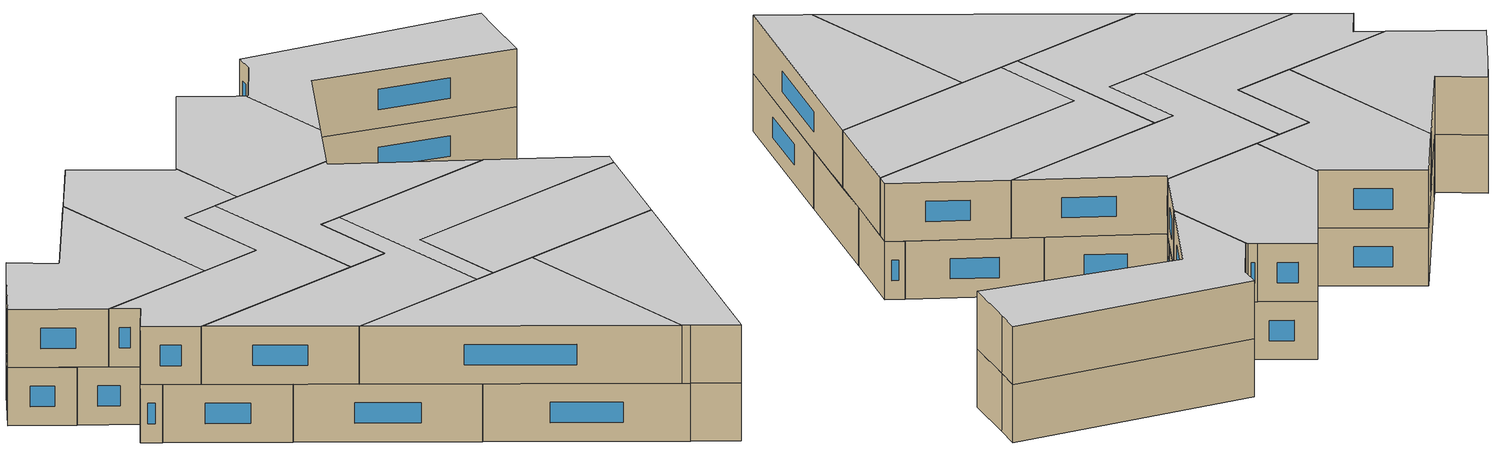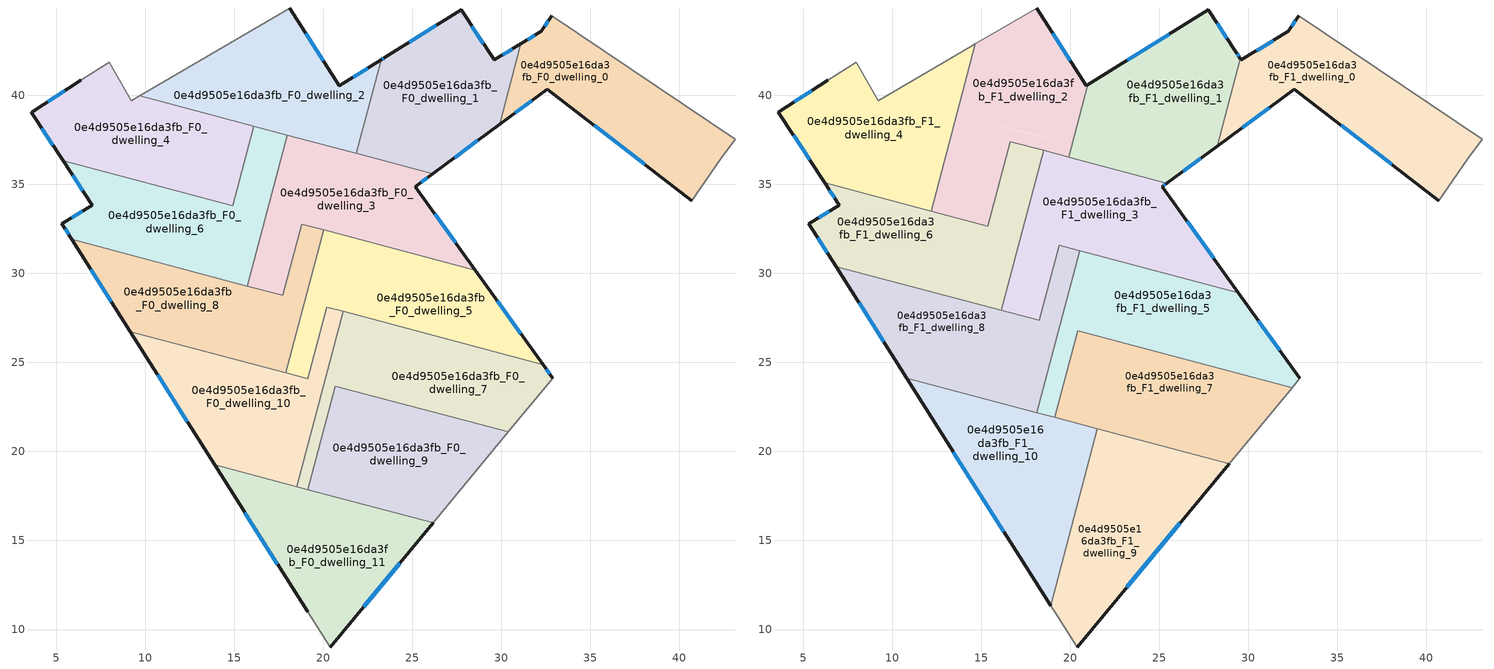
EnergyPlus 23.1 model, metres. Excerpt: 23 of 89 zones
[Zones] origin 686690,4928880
0e4d9505e16da3fb_F0_dwelling_0
 floor ground (EU_floor_Construction): 43.12,37.55 42.31,36.44 40.7,34.08 32.58,40.36 29.9,38.37 31.1,42.9 32.24,43.6 32.82,44.46 z0
 wall outside (EU_wall_Construction): 29.9,38.37 32.58,40.36 40.7,34.08 / 32.82,44.46 32.24,43.6 31.1,42.9 z0:3
 wall adiabatic (EU_wall_Construction): 40.7,34.08 42.31,36.44 43.12,37.55 32.82,44.46 z0:3
 wall to 0e4d9505e16da3fb_F0_dwelling_1 (EU_wall_Construction): 31.1,42.9 29.9,38.37 z0:3
 window (EU_Window_Construction): 35.22,38.31 38.06,36.12 / 30.77,39.02 31.71,39.71 / 31.87,43.37 31.47,43.13 / 32.63,44.18 32.43,43.88 z0.98:2.02
0e4d9505e16da3fb_F0_dwelling_1
 floor ground (EU_floor_Construction): 31.1,42.9 29.9,38.37 26.15,35.61 21.85,36.75 23.25,42 23.42,42.11 27.74,44.81 29.59,41.99 z0
 wall outside (EU_wall_Construction): 31.1,42.9 29.59,41.99 27.74,44.81 23.42,42.11 23.25,42 / 26.15,35.61 29.9,38.37 z0:3
 wall to 0e4d9505e16da3fb_F0_dwelling_2 (EU_wall_Construction): 23.25,42 21.85,36.75 z0:3
 wall to 0e4d9505e16da3fb_F0_dwelling_3 (EU_wall_Construction): 21.85,36.75 26.15,35.61 z0:3
 window (EU_Window_Construction): 23.37,42.08 23.31,42.04 / 26.34,43.93 24.83,42.99 / 28.99,42.9 28.34,43.89 / 30.61,42.6 30.08,42.28 / 27.37,36.51 28.68,37.47 z0.98:2.02
0e4d9505e16da3fb_F0_dwelling_10
 floor ground (EU_floor_Construction): 21.1,27.86 18.49,18.02 13.89,19.24 9.15,26.73 19.12,24.09 20.18,28.11 z0
 wall outside (EU_wall_Construction): 9.15,26.73 13.89,19.24 z0:3
 wall to 0e4d9505e16da3fb_F0_dwelling_7 (EU_wall_Construction): 18.49,18.02 21.1,27.86 z0:3
 wall to 0e4d9505e16da3fb_F0_dwelling_5 (EU_wall_Construction): 21.1,27.86 20.18,28.11 19.12,24.09 17.89,24.41 z0:3
 wall to 0e4d9505e16da3fb_F0_dwelling_11 (EU_wall_Construction): 13.89,19.24 18.49,18.02 z0:3
 wall to 0e4d9505e16da3fb_F0_dwelling_8 (EU_wall_Construction): 17.89,24.41 9.15,26.73 z0:3
 window (EU_Window_Construction): 10.69,24.3 12.35,21.68 z0.98:2.02
0e4d9505e16da3fb_F0_dwelling_11
 floor ground (EU_floor_Construction): 26.16,15.99 20.38,9.02 19.11,10.99 13.89,19.24 z0
 wall outside (EU_wall_Construction): 20.38,9.02 26.16,15.99 / 13.89,19.24 19.11,10.99 z0:3
 wall adiabatic (EU_wall_Construction): 19.11,10.99 20.38,9.02 z0:3
 wall to 0e4d9505e16da3fb_F0_dwelling_7 (EU_wall_Construction): 19.13,17.85 18.49,18.02 z0:3
 wall to 0e4d9505e16da3fb_F0_dwelling_9 (EU_wall_Construction): 26.16,15.99 19.13,17.85 z0:3
 window (EU_Window_Construction): 22.26,11.28 24.28,13.72 / 15.59,16.56 17.41,13.67 z0.98:2.02
0e4d9505e16da3fb_F0_dwelling_2
 floor ground (EU_floor_Construction): 23.25,42 21.85,36.75 21.52,36.83 9.68,39.98 18.1,44.91 20.9,40.54 z0
 wall outside (EU_wall_Construction): 23.25,42 20.9,40.54 18.1,44.91 z0:3
 wall adiabatic (EU_wall_Construction): 18.1,44.91 9.68,39.98 z0:3
 wall to 0e4d9505e16da3fb_F0_dwelling_4 (EU_wall_Construction): 9.68,39.98 16.09,38.27 z0:3
 wall to 0e4d9505e16da3fb_F0_dwelling_3 (EU_wall_Construction): 17.98,37.77 21.52,36.83 21.85,36.75 z0:3
 wall to 0e4d9505e16da3fb_F0_dwelling_6 (EU_wall_Construction): 16.09,38.27 17.98,37.77 z0:3
 window (EU_Window_Construction): 19.99,41.96 19.01,43.49 / 22.49,41.53 21.66,41.01 z0.98:2.02
0e4d9505e16da3fb_F0_dwelling_3
 floor ground (EU_floor_Construction): 26.15,35.61 25.16,34.88 28.53,30.18 18.79,32.77 17.73,28.76 15.73,29.29 17.98,37.77 z0
 wall outside (EU_wall_Construction): 28.53,30.18 25.16,34.88 26.15,35.61 z0:3
 wall to 0e4d9505e16da3fb_F0_dwelling_8 (EU_wall_Construction): 15.73,29.29 17.73,28.76 18.79,32.77 20.02,32.44 z0:3
 wall to 0e4d9505e16da3fb_F0_dwelling_6 (EU_wall_Construction): 17.98,37.77 15.73,29.29 z0:3
 wall to 0e4d9505e16da3fb_F0_dwelling_5 (EU_wall_Construction): 20.02,32.44 28.53,30.18 z0:3
 window (EU_Window_Construction): 27.43,31.71 26.26,33.35 / 25.48,35.11 25.83,35.37 z0.98:2.02
 ceiling adiabatic (EU_roof_Construction): 26.15,35.61 17.98,37.77 17.8,37.09 25.42,35.07 25.16,34.88 z3
0e4d9505e16da3fb_F0_dwelling_4
 floor ground (EU_floor_Construction): 16.09,38.27 14.91,33.8 5.39,36.33 3.6,39.05 3.62,39.06 6.36,40.86 7.96,41.86 9.2,39.7 9.68,39.98 z0
 wall outside (EU_wall_Construction): 6.36,40.86 3.62,39.06 3.6,39.05 5.39,36.33 z0:3
 wall to 0e4d9505e16da3fb_F0_dwelling_6 (EU_wall_Construction): 5.39,36.33 14.91,33.8 16.09,38.27 z0:3
 wall adiabatic (EU_wall_Construction): 9.68,39.98 9.2,39.7 7.96,41.86 6.36,40.86 z0:3
 window (EU_Window_Construction): 4.18,38.16 4.81,37.21 / 5.47,40.27 4.51,39.65 z0.98:2.02
0e4d9505e16da3fb_F0_dwelling_5
 floor ground (EU_floor_Construction): 28.53,30.18 32.33,24.88 20.18,28.11 19.12,24.09 17.89,24.41 20.02,32.44 z0
 wall outside (EU_wall_Construction): 32.33,24.88 28.53,30.18 z0:3
 wall to 0e4d9505e16da3fb_F0_dwelling_8 (EU_wall_Construction): 20.02,32.44 17.89,24.41 z0:3
 wall to 0e4d9505e16da3fb_F0_dwelling_7 (EU_wall_Construction): 21.1,27.86 32.33,24.88 z0:3
 window (EU_Window_Construction): 31.1,26.61 29.77,28.46 z0.98:2.02
 ceiling adiabatic (EU_roof_Construction): 29.44,28.92 28.53,30.18 20.02,32.44 17.89,24.41 18.64,24.21 20.52,31.29 z3
0e4d9505e16da3fb_F0_dwelling_6
 floor ground (EU_floor_Construction): 17.98,37.77 15.73,29.29 5.88,31.91 5.31,32.8 7.02,33.84 5.39,36.33 14.91,33.8 16.09,38.27 z0
 wall outside (EU_wall_Construction): 5.39,36.33 7.02,33.84 5.31,32.8 5.88,31.91 z0:3
 wall to 0e4d9505e16da3fb_F0_dwelling_8 (EU_wall_Construction): 5.88,31.91 15.73,29.29 z0:3
 window (EU_Window_Construction): 5.5,32.51 5.69,32.2 / 6.47,33.5 5.87,33.14 / 5.92,35.52 6.49,34.65 z0.98:2.02
0e4d9505e16da3fb_F0_dwelling_7
 floor ground (EU_floor_Construction): 32.33,24.88 32.89,24.11 30.4,21.09 20.67,23.67 19.13,17.85 18.49,18.02 21.1,27.86 z0
 wall outside (EU_wall_Construction): 32.89,24.11 32.33,24.88 z0:3
 wall adiabatic (EU_wall_Construction): 30.4,21.09 32.89,24.11 z0:3
 wall to 0e4d9505e16da3fb_F0_dwelling_9 (EU_wall_Construction): 19.13,17.85 20.67,23.67 30.4,21.09 z0:3
 window (EU_Window_Construction): 32.71,24.36 32.52,24.63 z0.98:2.02
0e4d9505e16da3fb_F0_dwelling_8
 floor ground (EU_floor_Construction): 20.02,32.44 17.89,24.41 9.15,26.73 5.88,31.91 17.73,28.76 18.79,32.77 z0
 wall outside (EU_wall_Construction): 5.88,31.91 9.15,26.73 z0:3
 window (EU_Window_Construction): 6.94,30.22 8.09,28.41 z0.98:2.02
0e4d9505e16da3fb_F0_dwelling_9
 floor ground (EU_floor_Construction): 30.4,21.09 26.16,15.99 19.13,17.85 20.67,23.67 z0
 wall adiabatic (EU_wall_Construction): 26.16,15.99 30.4,21.09 z0:3
0e4d9505e16da3fb_F1_dwelling_0
 floor to 0e4d9505e16da3fb_F0_dwelling_0 (EU_floor_Construction): 43.12,37.55 42.31,36.44 40.7,34.08 32.58,40.36 29.9,38.37 31.1,42.9 32.24,43.6 32.82,44.46 z3
 floor to 0e4d9505e16da3fb_F0_dwelling_1 (EU_floor_Construction): 31.1,42.9 29.9,38.37 28.24,37.15 29.54,42.06 29.59,41.99 z3
 wall outside (EU_wall_Construction): 28.24,37.15 32.58,40.36 40.7,34.08 / 32.82,44.46 32.24,43.6 29.59,41.99 29.54,42.06 z3:6
 wall adiabatic (EU_wall_Construction): 40.7,34.08 42.31,36.44 43.12,37.55 32.82,44.46 z3:6
 wall to 0e4d9505e16da3fb_F1_dwelling_1 (EU_wall_Construction): 29.54,42.06 28.24,37.15 z3:6
 window (EU_Window_Construction): 35.22,38.31 38.06,36.12 / 29.65,38.19 31.17,39.31 / 31.38,43.07 30.45,42.51 / 32.63,44.18 32.43,43.88 z3.98:5.02
 ceiling to 0e4d9505e16da3fb_F2_dwelling_0 (EU_floor_Construction): 40.7,34.08 42.31,36.44 43.12,37.55 32.82,44.46 32.24,43.6 29.59,41.99 29.54,42.06 28.24,37.15 32.58,40.36 z6
0e4d9505e16da3fb_F1_dwelling_1
 floor to 0e4d9505e16da3fb_F0_dwelling_1 (EU_floor_Construction): 27.74,44.81 29.41,42.26 29.54,42.06 28.24,37.15 26.15,35.61 21.85,36.75 23.25,42 23.37,42.08 23.42,42.11 z3
 floor to 0e4d9505e16da3fb_F0_dwelling_2 (EU_floor_Construction): 23.25,42 21.85,36.75 21.52,36.83 20.09,37.21 20.98,40.59 z3
 floor adiabatic (EU_floor_Construction): 26.15,35.61 25.42,35.07 19.91,36.53 20.09,37.21 21.52,36.83 21.53,36.83 z3
 wall outside (EU_wall_Construction): 29.54,42.06 29.29,42.45 27.74,44.81 20.98,40.59 / 25.42,35.07 28.24,37.15 z3:6
 wall to 0e4d9505e16da3fb_F1_dwelling_2 (EU_wall_Construction): 20.98,40.59 19.91,36.53 z3:6
 wall to 0e4d9505e16da3fb_F1_dwelling_3 (EU_wall_Construction): 19.91,36.53 25.42,35.07 z3:6
 window (EU_Window_Construction): 28.78,43.22 28.24,44.04 / 29.46,42.19 29.37,42.32 / 26.34,35.75 27.33,36.48 / 25.54,43.43 23.18,41.96 z3.98:5.02
 ceiling to 0e4d9505e16da3fb_F2_dwelling_1 (EU_floor_Construction): 28.24,37.15 29.54,42.06 29.29,42.45 27.74,44.81 20.98,40.59 19.91,36.53 25.42,35.07 z6
0e4d9505e16da3fb_F1_dwelling_10
 floor to 0e4d9505e16da3fb_F0_dwelling_10 (EU_floor_Construction): 19.5,21.81 18.49,18.02 13.89,19.24 10.8,24.12 z3
 floor to 0e4d9505e16da3fb_F0_dwelling_11 (EU_floor_Construction): 20.51,17.48 18.89,11.35 13.89,19.24 z3
 floor to 0e4d9505e16da3fb_F0_dwelling_7 (EU_floor_Construction): 20.13,21.65 19.13,17.85 18.49,18.02 19.5,21.81 z3
 floor to 0e4d9505e16da3fb_F0_dwelling_9 (EU_floor_Construction): 21.52,21.28 20.51,17.48 19.13,17.85 20.13,21.65 z3
 wall outside (EU_wall_Construction): 10.8,24.12 18.89,11.35 z3:6
 wall to 0e4d9505e16da3fb_F1_dwelling_9 (EU_wall_Construction): 18.89,11.35 21.52,21.28 z3:6
 wall to 0e4d9505e16da3fb_F1_dwelling_8 (EU_wall_Construction): 18.1,22.18 10.8,24.12 z3:6
 wall to 0e4d9505e16da3fb_F1_dwelling_5 (EU_wall_Construction): 19.11,21.92 18.1,22.18 z3:6
 wall to 0e4d9505e16da3fb_F1_dwelling_7 (EU_wall_Construction): 21.52,21.28 19.11,21.92 z3:6
 window (EU_Window_Construction): 13.43,19.97 16.26,15.5 z3.98:5.02
 ceiling to 0e4d9505e16da3fb_F2_dwelling_10 (EU_floor_Construction): 18.89,11.35 21.52,21.28 10.8,24.12 z6
0e4d9505e16da3fb_F1_dwelling_2
 floor to 0e4d9505e16da3fb_F0_dwelling_2 (EU_floor_Construction): 18.1,44.91 20.9,40.54 20.98,40.59 20.09,37.21 13.61,38.93 14.66,42.89 z3
 floor to 0e4d9505e16da3fb_F0_dwelling_4 (EU_floor_Construction): 16.09,38.27 14.91,33.8 12.42,34.46 13.61,38.93 z3
 floor to 0e4d9505e16da3fb_F0_dwelling_6 (EU_floor_Construction): 17.98,37.77 17.8,37.09 16.62,37.41 15.36,32.65 12.17,33.5 12.42,34.46 14.91,33.8 16.09,38.27 z3
 floor adiabatic (EU_floor_Construction): 20.09,37.21 19.91,36.53 19.81,36.56 16.62,37.41 17.8,37.09 17.98,37.77 z3
 wall outside (EU_wall_Construction): 20.98,40.59 20.9,40.54 18.1,44.91 z3:6
 wall to 0e4d9505e16da3fb_F1_dwelling_6 (EU_wall_Construction): 12.17,33.5 15.36,32.65 16.62,37.41 18.51,36.91 z3:6
 wall to 0e4d9505e16da3fb_F1_dwelling_4 (EU_wall_Construction): 14.66,42.89 12.17,33.5 z3:6
 wall adiabatic (EU_wall_Construction): 18.1,44.91 14.66,42.89 z3:6
 wall to 0e4d9505e16da3fb_F1_dwelling_3 (EU_wall_Construction): 18.51,36.91 19.81,36.56 19.91,36.53 z3:6
 window (EU_Window_Construction): 19.99,41.96 19.01,43.49 z3.98:5.02
 ceiling to 0e4d9505e16da3fb_F2_dwelling_2 (EU_floor_Construction): 19.91,36.53 20.98,40.59 20.9,40.54 18.1,44.91 14.66,42.89 12.17,33.5 15.36,32.65 16.62,37.41 19.81,36.56 z6
0e4d9505e16da3fb_F1_dwelling_3
 floor to 0e4d9505e16da3fb_F0_dwelling_3 (EU_floor_Construction): 25.42,35.07 25.16,34.88 28.53,30.18 18.79,32.77 17.73,28.76 16.44,29.1 18.51,36.91 z3
 floor adiabatic (EU_floor_Construction): 28.53,30.18 29.44,28.92 19.77,31.49 20.02,32.44 z3
 floor to 0e4d9505e16da3fb_F0_dwelling_8 (EU_floor_Construction): 20.02,32.44 19.77,31.49 19.36,31.59 18.24,27.36 16.13,27.92 16.44,29.1 17.73,28.76 18.79,32.77 z3
 wall outside (EU_wall_Construction): 29.44,28.92 25.16,34.88 25.42,35.07 z3:6
 wall to 0e4d9505e16da3fb_F1_dwelling_8 (EU_wall_Construction): 16.12,27.92 18.24,27.36 19.36,31.59 20.52,31.29 z3:6
 wall to 0e4d9505e16da3fb_F1_dwelling_6 (EU_wall_Construction): 18.51,36.91 16.12,27.92 z3:6
 wall to 0e4d9505e16da3fb_F1_dwelling_5 (EU_wall_Construction): 20.52,31.29 29.44,28.92 z3:6
 window (EU_Window_Construction): 28.05,30.86 26.55,32.94 / 25.25,34.94 25.34,35.01 z3.98:5.02
 ceiling to 0e4d9505e16da3fb_F2_dwelling_3 (EU_floor_Construction): 29.44,28.92 25.16,34.88 25.42,35.07 18.51,36.91 16.12,27.92 18.24,27.36 19.36,31.59 z6
0e4d9505e16da3fb_F1_dwelling_4
 floor to 0e4d9505e16da3fb_F0_dwelling_4 (EU_floor_Construction): 13.61,38.93 12.42,34.46 5.39,36.32 3.6,39.05 6.36,40.86 7.96,41.86 9.2,39.7 9.68,39.98 z3
 floor to 0e4d9505e16da3fb_F0_dwelling_2 (EU_floor_Construction): 14.66,42.89 13.61,38.93 9.68,39.98 14.42,42.75 14.45,42.77 z3
 floor to 0e4d9505e16da3fb_F0_dwelling_6 (EU_floor_Construction): 12.42,34.46 12.17,33.5 6.2,35.08 5.39,36.32 z3
 wall outside (EU_wall_Construction): 6.36,40.86 3.6,39.05 6.2,35.08 z3:6
 wall adiabatic (EU_wall_Construction): 14.66,42.89 14.42,42.75 9.2,39.7 7.96,41.86 6.36,40.86 z3:6
 wall to 0e4d9505e16da3fb_F1_dwelling_6 (EU_wall_Construction): 6.2,35.08 12.17,33.5 z3:6
 window (EU_Window_Construction): 4.45,37.76 5.36,36.37 / 5.47,40.27 4.5,39.64 z3.98:5.02
 ceiling to 0e4d9505e16da3fb_F2_dwelling_4 (EU_floor_Construction): 12.17,33.5 14.66,42.89 14.42,42.75 9.2,39.7 7.96,41.86 6.36,40.86 3.6,39.05 6.2,35.08 z6
0e4d9505e16da3fb_F1_dwelling_5
 floor to 0e4d9505e16da3fb_F0_dwelling_5 (EU_floor_Construction): 29.44,28.92 32.33,24.88 20.18,28.11 19.12,24.09 18.64,24.21 20.52,31.29 z3
 floor to 0e4d9505e16da3fb_F0_dwelling_7 (EU_floor_Construction): 32.33,24.88 32.89,24.11 32.46,23.59 20.79,26.68 21.1,27.86 z3
 floor to 0e4d9505e16da3fb_F0_dwelling_10 (EU_floor_Construction): 21.1,27.86 20.79,26.68 20.4,26.79 19.11,21.92 18.1,22.18 18.64,24.21 19.12,24.09 20.18,28.11 z3
 wall outside (EU_wall_Construction): 32.89,24.11 29.44,28.92 z3:6
 wall adiabatic (EU_wall_Construction): 32.46,23.59 32.89,24.11 z3:6
 wall to 0e4d9505e16da3fb_F1_dwelling_7 (EU_wall_Construction): 19.11,21.92 20.4,26.79 32.46,23.59 z3:6
 wall to 0e4d9505e16da3fb_F1_dwelling_8 (EU_wall_Construction): 20.52,31.29 18.1,22.18 z3:6
 window (EU_Window_Construction): 31.77,25.67 30.56,27.35 z3.98:5.02
 ceiling to 0e4d9505e16da3fb_F2_dwelling_5 (EU_floor_Construction): 32.46,23.59 32.89,24.11 29.44,28.92 20.52,31.29 18.1,22.18 19.11,21.92 20.4,26.79 z6
0e4d9505e16da3fb_F1_dwelling_6
 floor to 0e4d9505e16da3fb_F0_dwelling_6 (EU_floor_Construction): 17.8,37.09 15.73,29.29 5.88,31.91 5.31,32.8 7.02,33.84 6.2,35.08 15.36,32.65 16.62,37.41 z3
 floor to 0e4d9505e16da3fb_F0_dwelling_3 (EU_floor_Construction): 18.51,36.91 16.44,29.1 15.73,29.29 17.8,37.09 z3
 floor to 0e4d9505e16da3fb_F0_dwelling_8 (EU_floor_Construction): 16.44,29.1 16.13,27.92 6.84,30.38 5.88,31.91 z3
 wall outside (EU_wall_Construction): 6.2,35.08 7.02,33.84 5.31,32.8 6.84,30.38 z3:6
 wall to 0e4d9505e16da3fb_F1_dwelling_8 (EU_wall_Construction): 6.84,30.38 16.12,27.92 z3:6
 window (EU_Window_Construction): 5.81,32.01 6.34,31.17 / 6.47,33.5 5.87,33.14 / 6.47,34.68 6.76,34.24 z3.98:5.02
 ceiling to 0e4d9505e16da3fb_F2_dwelling_6 (EU_floor_Construction): 16.12,27.92 18.51,36.91 16.62,37.41 15.36,32.65 6.2,35.08 7.02,33.84 5.31,32.8 6.84,30.38 z6
0e4d9505e16da3fb_F1_dwelling_7
 floor to 0e4d9505e16da3fb_F0_dwelling_7 (EU_floor_Construction): 32.46,23.59 30.39,21.1 20.67,23.67 20.13,21.65 19.5,21.81 20.79,26.68 z3
 floor to 0e4d9505e16da3fb_F0_dwelling_9 (EU_floor_Construction): 30.39,21.1 28.92,19.32 20.13,21.65 20.67,23.67 z3
 floor to 0e4d9505e16da3fb_F0_dwelling_10 (EU_floor_Construction): 20.79,26.68 19.5,21.81 19.11,21.92 20.4,26.79 z3
 wall adiabatic (EU_wall_Construction): 28.92,19.32 32.46,23.59 z3:6
 wall to 0e4d9505e16da3fb_F1_dwelling_9 (EU_wall_Construction): 21.52,21.28 28.92,19.32 z3:6
 ceiling to 0e4d9505e16da3fb_F2_dwelling_7 (EU_floor_Construction): 28.92,19.32 32.46,23.59 20.4,26.79 19.11,21.92 z6
0e4d9505e16da3fb_F1_dwelling_8
 floor to 0e4d9505e16da3fb_F0_dwelling_8 (EU_floor_Construction): 19.77,31.49 17.89,24.41 9.15,26.73 6.84,30.38 18.24,27.36 19.36,31.59 z3
 floor to 0e4d9505e16da3fb_F0_dwelling_10 (EU_floor_Construction): 18.64,24.21 18.1,22.18 10.8,24.12 9.15,26.73 z3
 floor adiabatic (EU_floor_Construction): 20.52,31.29 18.64,24.21 17.89,24.41 19.77,31.49 z3
 wall outside (EU_wall_Construction): 6.84,30.38 10.8,24.12 z3:6
 window (EU_Window_Construction): 8.13,28.35 9.51,26.16 z3.98:5.02
 ceiling to 0e4d9505e16da3fb_F2_dwelling_8 (EU_floor_Construction): 18.1,22.18 20.52,31.29 19.36,31.59 18.24,27.36 6.84,30.38 10.8,24.12 z6
0e4d9505e16da3fb_F1_dwelling_9
 floor to 0e4d9505e16da3fb_F0_dwelling_11 (EU_floor_Construction): 26.16,15.99 20.38,9.02 19.11,10.99 18.89,11.35 20.51,17.48 z3
 floor to 0e4d9505e16da3fb_F0_dwelling_9 (EU_floor_Construction): 28.92,19.32 26.16,15.99 20.51,17.48 21.52,21.28 z3
 wall outside (EU_wall_Construction): 20.38,9.02 28.92,19.32 z3:6
 wall adiabatic (EU_wall_Construction): 18.89,11.35 19.11,10.99 20.38,9.02 z3:6
 window (EU_Window_Construction): 23.16,12.37 26.14,15.97 z3.98:5.02
 ceiling to 0e4d9505e16da3fb_F2_dwelling_9 (EU_floor_Construction): 20.38,9.02 28.92,19.32 21.52,21.28 18.89,11.35 19.11,10.99 z6
[Building]
EU S2 Campaign: North Axis=0; Terrain=City; Solar Distribution=FullExterior
[Site:Location]
Bologna: Latitude=44.5; Longitude=11.25; Time Zone=1; Elevation=37
[SizingPeriod:WeatherFileDays]
AnnualSizingPeriod: Begin Month=1; Begin Day of Month=1; End Month=12; End Day of Month=31; Day of Week for Start Day=Monday; Use Weather File Daylight Saving Period=No; Use Weather File Rain and Snow Indicators=No
[MATERIAL]
EU_InternalMass_Material: Roughness=MediumRough; Thickness=0.1; Conductivity=1; Density=1800; Specific Heat=900; Thermal Absorptance=0.9; Solar Absorptance=0.7; Visible Absorptance=0.7
[MATERIAL:NOMASS] Roughness=MediumRough; Thermal Absorptance=0.9; Solar Absorptance=0.7; Visible Absorptance=0.7
Name | Thermal Resistance
EU_wall_NoMass | 0.905828
EU_roof_NoMass | 0.37593
EU_floor_NoMass | 0.67114
[WINDOWMATERIAL:SIMPLEGLAZINGSYSTEM]
EU_Window_SimpleGlazing: UFactor=4.52486; Solar Heat Gain Coefficient=0.85; Visible Transmittance=0.85
[CONSTRUCTION]
EU_wall_Construction: EU_wall_NoMass
EU_roof_Construction: EU_roof_NoMass
EU_floor_Construction: EU_floor_NoMass
EU_Window_Construction: EU_Window_SimpleGlazing
EU_InternalMass_Construction: EU_InternalMass_Material
[ZONE] Type=1; Multiplier=1; Ceiling Height=autocalculate; Floor Area=autocalculate; Part of Total Floor Area=Yes
Name | Volume
0e4d9505e16da3fb_F0_dwelling_0 | 154.554
0e4d9505e16da3fb_F1_dwelling_0 | 173.142
0e4d9505e16da3fb_F0_dwelling_1 | 153.985
0e4d9505e16da3fb_F1_dwelling_1 | 172.483
0e4d9505e16da3fb_F0_dwelling_10 | 156.705
0e4d9505e16da3fb_F1_dwelling_10 | 170.919
0e4d9505e16da3fb_F0_dwelling_11 | 156.689
0e4d9505e16da3fb_F0_dwelling_2 | 156.021
0e4d9505e16da3fb_F1_dwelling_2 | 169.362
0e4d9505e16da3fb_F0_dwelling_3 | 158.068
0e4d9505e16da3fb_F1_dwelling_3; 0e4d9505e16da3fb_F1_dwelling_8 | 170.936
0e4d9505e16da3fb_F0_dwelling_4 | 159.45
0e4d9505e16da3fb_F1_dwelling_4 | 168.766
0e4d9505e16da3fb_F0_dwelling_5 | 156.679
0e4d9505e16da3fb_F1_dwelling_5 | 170.947
0e4d9505e16da3fb_F0_dwelling_6 | 158.075
0e4d9505e16da3fb_F1_dwelling_6 | 170.926
0e4d9505e16da3fb_F0_dwelling_7 | 156.672
0e4d9505e16da3fb_F1_dwelling_7 | 170.93
0e4d9505e16da3fb_F0_dwelling_8; 0e4d9505e16da3fb_F0_dwelling_9 | 156.688
0e4d9505e16da3fb_F1_dwelling_9 | 170.937
[INTERNALMASS] Construction=EU_InternalMass_Construction
Name | Zone or ZoneList | Surface Area
0e4d9505e16da3fb_F0_dwelling_0_EU_InternalMass | 0e4d9505e16da3fb_F0_dwelling_0 | 51.5164
0e4d9505e16da3fb_F0_dwelling_1_EU_InternalMass | 0e4d9505e16da3fb_F0_dwelling_1 | 51.3272
0e4d9505e16da3fb_F0_dwelling_2_EU_InternalMass | 0e4d9505e16da3fb_F0_dwelling_2 | 52.0033
0e4d9505e16da3fb_F0_dwelling_3_EU_InternalMass | 0e4d9505e16da3fb_F0_dwelling_3 | 52.6899
0e4d9505e16da3fb_F0_dwelling_4_EU_InternalMass | 0e4d9505e16da3fb_F0_dwelling_4 | 53.1507
0e4d9505e16da3fb_F0_dwelling_5_EU_InternalMass | 0e4d9505e16da3fb_F0_dwelling_5 | 52.2333
0e4d9505e16da3fb_F0_dwelling_6_EU_InternalMass | 0e4d9505e16da3fb_F0_dwelling_6 | 52.6913
0e4d9505e16da3fb_F0_dwelling_7_EU_InternalMass | 0e4d9505e16da3fb_F0_dwelling_7 | 52.2237
0e4d9505e16da3fb_F0_dwelling_8_EU_InternalMass | 0e4d9505e16da3fb_F0_dwelling_8 | 52.2311
0e4d9505e16da3fb_F0_dwelling_9_EU_InternalMass | 0e4d9505e16da3fb_F0_dwelling_9 | 52.229
0e4d9505e16da3fb_F0_dwelling_10_EU_InternalMass | 0e4d9505e16da3fb_F0_dwelling_10 | 52.2334
0e4d9505e16da3fb_F0_dwelling_11_EU_InternalMass | 0e4d9505e16da3fb_F0_dwelling_11 | 52.2299
0e4d9505e16da3fb_F1_dwelling_0_EU_InternalMass | 0e4d9505e16da3fb_F1_dwelling_0 | 57.711
0e4d9505e16da3fb_F1_dwelling_1_EU_InternalMass | 0e4d9505e16da3fb_F1_dwelling_1 | 57.4972
0e4d9505e16da3fb_F1_dwelling_2_EU_InternalMass | 0e4d9505e16da3fb_F1_dwelling_2 | 56.4489
0e4d9505e16da3fb_F1_dwelling_3_EU_InternalMass | 0e4d9505e16da3fb_F1_dwelling_3 | 56.9797
0e4d9505e16da3fb_F1_dwelling_4_EU_InternalMass | 0e4d9505e16da3fb_F1_dwelling_4 | 56.2634
0e4d9505e16da3fb_F1_dwelling_5_EU_InternalMass | 0e4d9505e16da3fb_F1_dwelling_5 | 56.9819
0e4d9505e16da3fb_F1_dwelling_6_EU_InternalMass | 0e4d9505e16da3fb_F1_dwelling_6 | 56.9781
0e4d9505e16da3fb_F1_dwelling_7_EU_InternalMass | 0e4d9505e16da3fb_F1_dwelling_7 | 56.9771
0e4d9505e16da3fb_F1_dwelling_8_EU_InternalMass | 0e4d9505e16da3fb_F1_dwelling_8 | 56.9789
0e4d9505e16da3fb_F1_dwelling_9_EU_InternalMass | 0e4d9505e16da3fb_F1_dwelling_9 | 56.978
0e4d9505e16da3fb_F1_dwelling_10_EU_InternalMass | 0e4d9505e16da3fb_F1_dwelling_10 | 56.9723
[OTHEREQUIPMENT] Fuel Type=Electricity; Design Level Calculation Method=Watts/Area; Power per Zone Floor Area=1; Fraction Latent=0; Fraction Radiant=0; Fraction Lost=0; Carbon Dioxide Generation Rate=0; EndUse Subcategory=EU_Step8_InternalGains
Name | Zone or ZoneList or Space or SpaceList | Schedule
EU_Step8_InternalGain_0e4d9505e16da3fb_F0_dwelling_0_f000 | 0e4d9505e16da3fb_F0_dwelling_0 | EU_Step8_GainSchedule_0e4d9505e16da3fb_F0_dwelling_0_f000
EU_Step8_InternalGain_0e4d9505e16da3fb_F0_dwelling_1_f000 | 0e4d9505e16da3fb_F0_dwelling_1 | EU_Step8_GainSchedule_0e4d9505e16da3fb_F0_dwelling_1_f000
EU_Step8_InternalGain_0e4d9505e16da3fb_F0_dwelling_2_f000 | 0e4d9505e16da3fb_F0_dwelling_2 | EU_Step8_GainSchedule_0e4d9505e16da3fb_F0_dwelling_2_f000
EU_Step8_InternalGain_0e4d9505e16da3fb_F0_dwelling_3_f000 | 0e4d9505e16da3fb_F0_dwelling_3 | EU_Step8_GainSchedule_0e4d9505e16da3fb_F0_dwelling_3_f000
EU_Step8_InternalGain_0e4d9505e16da3fb_F0_dwelling_4_f000 | 0e4d9505e16da3fb_F0_dwelling_4 | EU_Step8_GainSchedule_0e4d9505e16da3fb_F0_dwelling_4_f000
EU_Step8_InternalGain_0e4d9505e16da3fb_F0_dwelling_5_f000 | 0e4d9505e16da3fb_F0_dwelling_5 | EU_Step8_GainSchedule_0e4d9505e16da3fb_F0_dwelling_5_f000
EU_Step8_InternalGain_0e4d9505e16da3fb_F0_dwelling_6_f000 | 0e4d9505e16da3fb_F0_dwelling_6 | EU_Step8_GainSchedule_0e4d9505e16da3fb_F0_dwelling_6_f000
EU_Step8_InternalGain_0e4d9505e16da3fb_F0_dwelling_7_f000 | 0e4d9505e16da3fb_F0_dwelling_7 | EU_Step8_GainSchedule_0e4d9505e16da3fb_F0_dwelling_7_f000
EU_Step8_InternalGain_0e4d9505e16da3fb_F0_dwelling_8_f000 | 0e4d9505e16da3fb_F0_dwelling_8 | EU_Step8_GainSchedule_0e4d9505e16da3fb_F0_dwelling_8_f000
EU_Step8_InternalGain_0e4d9505e16da3fb_F0_dwelling_9_f000 | 0e4d9505e16da3fb_F0_dwelling_9 | EU_Step8_GainSchedule_0e4d9505e16da3fb_F0_dwelling_9_f000
EU_Step8_InternalGain_0e4d9505e16da3fb_F0_dwelling_10_f000 | 0e4d9505e16da3fb_F0_dwelling_10 | EU_Step8_GainSchedule_0e4d9505e16da3fb_F0_dwelling_10_f000
EU_Step8_InternalGain_0e4d9505e16da3fb_F0_dwelling_11_f000 | 0e4d9505e16da3fb_F0_dwelling_11 | EU_Step8_GainSchedule_0e4d9505e16da3fb_F0_dwelling_11_f000
EU_Step8_InternalGain_0e4d9505e16da3fb_F1_dwelling_0_f000 | 0e4d9505e16da3fb_F1_dwelling_0 | EU_Step8_GainSchedule_0e4d9505e16da3fb_F1_dwelling_0_f000
EU_Step8_InternalGain_0e4d9505e16da3fb_F1_dwelling_1_f000 | 0e4d9505e16da3fb_F1_dwelling_1 | EU_Step8_GainSchedule_0e4d9505e16da3fb_F1_dwelling_1_f000
EU_Step8_InternalGain_0e4d9505e16da3fb_F1_dwelling_2_f000 | 0e4d9505e16da3fb_F1_dwelling_2 | EU_Step8_GainSchedule_0e4d9505e16da3fb_F1_dwelling_2_f000
EU_Step8_InternalGain_0e4d9505e16da3fb_F1_dwelling_3_f000 | 0e4d9505e16da3fb_F1_dwelling_3 | EU_Step8_GainSchedule_0e4d9505e16da3fb_F1_dwelling_3_f000
EU_Step8_InternalGain_0e4d9505e16da3fb_F1_dwelling_4_f000 | 0e4d9505e16da3fb_F1_dwelling_4 | EU_Step8_GainSchedule_0e4d9505e16da3fb_F1_dwelling_4_f000
EU_Step8_InternalGain_0e4d9505e16da3fb_F1_dwelling_5_f000 | 0e4d9505e16da3fb_F1_dwelling_5 | EU_Step8_GainSchedule_0e4d9505e16da3fb_F1_dwelling_5_f000
EU_Step8_InternalGain_0e4d9505e16da3fb_F1_dwelling_6_f000 | 0e4d9505e16da3fb_F1_dwelling_6 | EU_Step8_GainSchedule_0e4d9505e16da3fb_F1_dwelling_6_f000
EU_Step8_InternalGain_0e4d9505e16da3fb_F1_dwelling_7_f000 | 0e4d9505e16da3fb_F1_dwelling_7 | EU_Step8_GainSchedule_0e4d9505e16da3fb_F1_dwelling_7_f000
EU_Step8_InternalGain_0e4d9505e16da3fb_F1_dwelling_8_f000 | 0e4d9505e16da3fb_F1_dwelling_8 | EU_Step8_GainSchedule_0e4d9505e16da3fb_F1_dwelling_8_f000
EU_Step8_InternalGain_0e4d9505e16da3fb_F1_dwelling_9_f000 | 0e4d9505e16da3fb_F1_dwelling_9 | EU_Step8_GainSchedule_0e4d9505e16da3fb_F1_dwelling_9_f000
EU_Step8_InternalGain_0e4d9505e16da3fb_F1_dwelling_10_f000 | 0e4d9505e16da3fb_F1_dwelling_10 | EU_Step8_GainSchedule_0e4d9505e16da3fb_F1_dwelling_10_f000
[ZONEVENTILATION:DESIGNFLOWRATE] Schedule=EU_AlwaysOn; Design Flow Rate Calculation Method=AirChanges/Hour; Air Changes per Hour=0.73129; Ventilation Type=Natural; Fan Pressure Rise=0; Fan Total Efficiency=1; Constant Term Coefficient=1; Temperature Term Coefficient=0; Velocity Term Coefficient=0; Velocity Squared Term Coefficient=0; Minimum Indoor Temperature=-100; Maximum Indoor Temperature=100; Delta Temperature=-100; Minimum Outdoor Temperature=-100; Maximum Outdoor Temperature=100; Maximum Wind Speed=40
Name | Zone or ZoneList or Space or SpaceList
EU_ConstantAir_0e4d9505e16da3fb_F0_dwelling_0 | 0e4d9505e16da3fb_F0_dwelling_0
EU_ConstantAir_0e4d9505e16da3fb_F0_dwelling_1 | 0e4d9505e16da3fb_F0_dwelling_1
EU_ConstantAir_0e4d9505e16da3fb_F0_dwelling_2 | 0e4d9505e16da3fb_F0_dwelling_2
EU_ConstantAir_0e4d9505e16da3fb_F0_dwelling_3 | 0e4d9505e16da3fb_F0_dwelling_3
EU_ConstantAir_0e4d9505e16da3fb_F0_dwelling_4 | 0e4d9505e16da3fb_F0_dwelling_4
EU_ConstantAir_0e4d9505e16da3fb_F0_dwelling_5 | 0e4d9505e16da3fb_F0_dwelling_5
EU_ConstantAir_0e4d9505e16da3fb_F0_dwelling_6 | 0e4d9505e16da3fb_F0_dwelling_6
EU_ConstantAir_0e4d9505e16da3fb_F0_dwelling_7 | 0e4d9505e16da3fb_F0_dwelling_7
EU_ConstantAir_0e4d9505e16da3fb_F0_dwelling_8 | 0e4d9505e16da3fb_F0_dwelling_8
EU_ConstantAir_0e4d9505e16da3fb_F0_dwelling_9 | 0e4d9505e16da3fb_F0_dwelling_9
EU_ConstantAir_0e4d9505e16da3fb_F0_dwelling_10 | 0e4d9505e16da3fb_F0_dwelling_10
EU_ConstantAir_0e4d9505e16da3fb_F0_dwelling_11 | 0e4d9505e16da3fb_F0_dwelling_11
EU_ConstantAir_0e4d9505e16da3fb_F1_dwelling_0 | 0e4d9505e16da3fb_F1_dwelling_0
EU_ConstantAir_0e4d9505e16da3fb_F1_dwelling_1 | 0e4d9505e16da3fb_F1_dwelling_1
EU_ConstantAir_0e4d9505e16da3fb_F1_dwelling_2 | 0e4d9505e16da3fb_F1_dwelling_2
EU_ConstantAir_0e4d9505e16da3fb_F1_dwelling_3 | 0e4d9505e16da3fb_F1_dwelling_3
EU_ConstantAir_0e4d9505e16da3fb_F1_dwelling_4 | 0e4d9505e16da3fb_F1_dwelling_4
EU_ConstantAir_0e4d9505e16da3fb_F1_dwelling_5 | 0e4d9505e16da3fb_F1_dwelling_5
EU_ConstantAir_0e4d9505e16da3fb_F1_dwelling_6 | 0e4d9505e16da3fb_F1_dwelling_6
EU_ConstantAir_0e4d9505e16da3fb_F1_dwelling_7 | 0e4d9505e16da3fb_F1_dwelling_7
EU_ConstantAir_0e4d9505e16da3fb_F1_dwelling_8 | 0e4d9505e16da3fb_F1_dwelling_8
EU_ConstantAir_0e4d9505e16da3fb_F1_dwelling_9 | 0e4d9505e16da3fb_F1_dwelling_9
EU_ConstantAir_0e4d9505e16da3fb_F1_dwelling_10 | 0e4d9505e16da3fb_F1_dwelling_10
[HVACTEMPLATE:THERMOSTAT] Constant Heating Setpoint=20; Constant Cooling Setpoint=50
EU_HeatOnly_0e4d9505e16da3fb_F0_dwelling_0; EU_HeatOnly_0e4d9505e16da3fb_F0_dwelling_1; EU_HeatOnly_0e4d9505e16da3fb_F0_dwelling_2; EU_HeatOnly_0e4d9505e16da3fb_F0_dwelling_3; EU_HeatOnly_0e4d9505e16da3fb_F0_dwelling_4; EU_HeatOnly_0e4d9505e16da3fb_F0_dwelling_5; EU_HeatOnly_0e4d9505e16da3fb_F0_dwelling_6; EU_HeatOnly_0e4d9505e16da3fb_F0_dwelling_7; EU_HeatOnly_0e4d9505e16da3fb_F0_dwelling_8; EU_HeatOnly_0e4d9505e16da3fb_F0_dwelling_9; EU_HeatOnly_0e4d9505e16da3fb_F0_dwelling_10; EU_HeatOnly_0e4d9505e16da3fb_F0_dwelling_11; EU_HeatOnly_0e4d9505e16da3fb_F1_dwelling_0; EU_HeatOnly_0e4d9505e16da3fb_F1_dwelling_1; EU_HeatOnly_0e4d9505e16da3fb_F1_dwelling_2; EU_HeatOnly_0e4d9505e16da3fb_F1_dwelling_3; EU_HeatOnly_0e4d9505e16da3fb_F1_dwelling_4; EU_HeatOnly_0e4d9505e16da3fb_F1_dwelling_5; EU_HeatOnly_0e4d9505e16da3fb_F1_dwelling_6; EU_HeatOnly_0e4d9505e16da3fb_F1_dwelling_7; EU_HeatOnly_0e4d9505e16da3fb_F1_dwelling_8; EU_HeatOnly_0e4d9505e16da3fb_F1_dwelling_9; EU_HeatOnly_0e4d9505e16da3fb_F1_dwelling_10; EU_HeatOnly_0e4d9505e16da3fb_F2_dwelling_0; EU_HeatOnly_0e4d9505e16da3fb_F2_dwelling_1; EU_HeatOnly_0e4d9505e16da3fb_F2_dwelling_2; EU_HeatOnly_0e4d9505e16da3fb_F2_dwelling_3; EU_HeatOnly_0e4d9505e16da3fb_F2_dwelling_4; EU_HeatOnly_0e4d9505e16da3fb_F2_dwelling_5; EU_HeatOnly_0e4d9505e16da3fb_F2_dwelling_6; EU_HeatOnly_0e4d9505e16da3fb_F2_dwelling_7; EU_HeatOnly_0e4d9505e16da3fb_F2_dwelling_8; EU_HeatOnly_0e4d9505e16da3fb_F2_dwelling_9; EU_HeatOnly_0e4d9505e16da3fb_F2_dwelling_10; EU_HeatOnly_0e4d9505e16da3fb_F3_dwelling_0; EU_HeatOnly_0e4d9505e16da3fb_F3_dwelling_1; EU_HeatOnly_0e4d9505e16da3fb_F3_dwelling_2; EU_HeatOnly_0e4d9505e16da3fb_F3_dwelling_3; EU_HeatOnly_0e4d9505e16da3fb_F3_dwelling_4; EU_HeatOnly_0e4d9505e16da3fb_F3_dwelling_5; EU_HeatOnly_0e4d9505e16da3fb_F3_dwelling_6; EU_HeatOnly_0e4d9505e16da3fb_F3_dwelling_7; EU_HeatOnly_0e4d9505e16da3fb_F3_dwelling_8; EU_HeatOnly_0e4d9505e16da3fb_F3_dwelling_9; EU_HeatOnly_0e4d9505e16da3fb_F3_dwelling_10; EU_HeatOnly_0e4d9505e16da3fb_F4_dwelling_0; EU_HeatOnly_0e4d9505e16da3fb_F4_dwelling_1; EU_HeatOnly_0e4d9505e16da3fb_F4_dwelling_2; EU_HeatOnly_0e4d9505e16da3fb_F4_dwelling_3; EU_HeatOnly_0e4d9505e16da3fb_F4_dwelling_4; EU_HeatOnly_0e4d9505e16da3fb_F4_dwelling_5; EU_HeatOnly_0e4d9505e16da3fb_F4_dwelling_6; EU_HeatOnly_0e4d9505e16da3fb_F4_dwelling_7; EU_HeatOnly_0e4d9505e16da3fb_F4_dwelling_8; EU_HeatOnly_0e4d9505e16da3fb_F4_dwelling_9; EU_HeatOnly_0e4d9505e16da3fb_F4_dwelling_10; EU_HeatOnly_0e4d9505e16da3fb_F5_dwelling_0; EU_HeatOnly_0e4d9505e16da3fb_F5_dwelling_1; EU_HeatOnly_0e4d9505e16da3fb_F5_dwelling_2; EU_HeatOnly_0e4d9505e16da3fb_F5_dwelling_3; EU_HeatOnly_0e4d9505e16da3fb_F5_dwelling_4; EU_HeatOnly_0e4d9505e16da3fb_F5_dwelling_5; EU_HeatOnly_0e4d9505e16da3fb_F5_dwelling_6; EU_HeatOnly_0e4d9505e16da3fb_F5_dwelling_7; EU_HeatOnly_0e4d9505e16da3fb_F5_dwelling_8; EU_HeatOnly_0e4d9505e16da3fb_F5_dwelling_9; EU_HeatOnly_0e4d9505e16da3fb_F5_dwelling_10; EU_HeatOnly_0e4d9505e16da3fb_F6_dwelling_0; EU_HeatOnly_0e4d9505e16da3fb_F6_dwelling_1; EU_HeatOnly_0e4d9505e16da3fb_F6_dwelling_2; EU_HeatOnly_0e4d9505e16da3fb_F6_dwelling_3; EU_HeatOnly_0e4d9505e16da3fb_F6_dwelling_4; EU_HeatOnly_0e4d9505e16da3fb_F6_dwelling_5; EU_HeatOnly_0e4d9505e16da3fb_F6_dwelling_6; EU_HeatOnly_0e4d9505e16da3fb_F6_dwelling_7; EU_HeatOnly_0e4d9505e16da3fb_F6_dwelling_8; EU_HeatOnly_0e4d9505e16da3fb_F6_dwelling_9; EU_HeatOnly_0e4d9505e16da3fb_F6_dwelling_10; EU_HeatOnly_0e4d9505e16da3fb_F7_dwelling_0; EU_HeatOnly_0e4d9505e16da3fb_F7_dwelling_1; EU_HeatOnly_0e4d9505e16da3fb_F7_dwelling_2; EU_HeatOnly_0e4d9505e16da3fb_F7_dwelling_3; EU_HeatOnly_0e4d9505e16da3fb_F7_dwelling_4; EU_HeatOnly_0e4d9505e16da3fb_F7_dwelling_5; EU_HeatOnly_0e4d9505e16da3fb_F7_dwelling_6; EU_HeatOnly_0e4d9505e16da3fb_F7_dwelling_7; EU_HeatOnly_0e4d9505e16da3fb_F7_dwelling_8; EU_HeatOnly_0e4d9505e16da3fb_F7_dwelling_9; EU_HeatOnly_0e4d9505e16da3fb_F7_dwelling_10
[HVACTEMPLATE:ZONE:IDEALLOADSAIRSYSTEM] System Availability Schedule=EU_AlwaysOn; Maximum Heating Supply Air Temperature=50; Minimum Cooling Supply Air Temperature=13; Maximum Heating Supply Air Humidity Ratio=0.0156; Minimum Cooling Supply Air Humidity Ratio=0.0077; Heating Limit=NoLimit; Cooling Limit=NoLimit; Heating Availability Schedule=EU_AlwaysOn; Cooling Availability Schedule=EU_CoolingOff; Dehumidification Control Type=ConstantSensibleHeatRatio; Cooling Sensible Heat Ratio=0.7; Dehumidification Setpoint=60; Humidification Control Type=None; Humidification Setpoint=30; Outdoor Air Method=None; Outdoor Air Flow Rate per Person=0.00944; Outdoor Air Flow Rate per Zone Floor Area=0; Outdoor Air Flow Rate per Zone=0; Demand Controlled Ventilation Type=None; Outdoor Air Economizer Type=NoEconomizer; Heat Recovery Type=None; Sensible Heat Recovery Effectiveness=0.7; Latent Heat Recovery Effectiveness=0.65
Name | Template Thermostat
0e4d9505e16da3fb_F0_dwelling_0 | EU_HeatOnly_0e4d9505e16da3fb_F0_dwelling_0
0e4d9505e16da3fb_F0_dwelling_1 | EU_HeatOnly_0e4d9505e16da3fb_F0_dwelling_1
0e4d9505e16da3fb_F0_dwelling_2 | EU_HeatOnly_0e4d9505e16da3fb_F0_dwelling_2
0e4d9505e16da3fb_F0_dwelling_3 | EU_HeatOnly_0e4d9505e16da3fb_F0_dwelling_3
0e4d9505e16da3fb_F0_dwelling_4 | EU_HeatOnly_0e4d9505e16da3fb_F0_dwelling_4
0e4d9505e16da3fb_F0_dwelling_5 | EU_HeatOnly_0e4d9505e16da3fb_F0_dwelling_5
0e4d9505e16da3fb_F0_dwelling_6 | EU_HeatOnly_0e4d9505e16da3fb_F0_dwelling_6
0e4d9505e16da3fb_F0_dwelling_7 | EU_HeatOnly_0e4d9505e16da3fb_F0_dwelling_7
0e4d9505e16da3fb_F0_dwelling_8 | EU_HeatOnly_0e4d9505e16da3fb_F0_dwelling_8
0e4d9505e16da3fb_F0_dwelling_9 | EU_HeatOnly_0e4d9505e16da3fb_F0_dwelling_9
0e4d9505e16da3fb_F0_dwelling_10 | EU_HeatOnly_0e4d9505e16da3fb_F0_dwelling_10
0e4d9505e16da3fb_F0_dwelling_11 | EU_HeatOnly_0e4d9505e16da3fb_F0_dwelling_11
0e4d9505e16da3fb_F1_dwelling_0 | EU_HeatOnly_0e4d9505e16da3fb_F1_dwelling_0
0e4d9505e16da3fb_F1_dwelling_1 | EU_HeatOnly_0e4d9505e16da3fb_F1_dwelling_1
0e4d9505e16da3fb_F1_dwelling_2 | EU_HeatOnly_0e4d9505e16da3fb_F1_dwelling_2
0e4d9505e16da3fb_F1_dwelling_3 | EU_HeatOnly_0e4d9505e16da3fb_F1_dwelling_3
0e4d9505e16da3fb_F1_dwelling_4 | EU_HeatOnly_0e4d9505e16da3fb_F1_dwelling_4
0e4d9505e16da3fb_F1_dwelling_5 | EU_HeatOnly_0e4d9505e16da3fb_F1_dwelling_5
0e4d9505e16da3fb_F1_dwelling_6 | EU_HeatOnly_0e4d9505e16da3fb_F1_dwelling_6
0e4d9505e16da3fb_F1_dwelling_7 | EU_HeatOnly_0e4d9505e16da3fb_F1_dwelling_7
0e4d9505e16da3fb_F1_dwelling_8 | EU_HeatOnly_0e4d9505e16da3fb_F1_dwelling_8
0e4d9505e16da3fb_F1_dwelling_9 | EU_HeatOnly_0e4d9505e16da3fb_F1_dwelling_9
0e4d9505e16da3fb_F1_dwelling_10 | EU_HeatOnly_0e4d9505e16da3fb_F1_dwelling_10
[SIZING:ZONE] Zone Cooling Design Supply Air Temperature Input Method=SupplyAirTemperature; Zone Cooling Design Supply Air Temperature=13; Zone Heating Design Supply Air Temperature Input Method=SupplyAirTemperature; Zone Heating Design Supply Air Temperature=50; Zone Cooling Design Supply Air Humidity Ratio=0.008; Zone Heating Design Supply Air Humidity Ratio=0.008; Cooling Design Air Flow Method=DesignDay; Cooling Design Air Flow Rate=0; Cooling Minimum Air Flow per Zone Floor Area=0.000762; Cooling Minimum Air Flow=0; Cooling Minimum Air Flow Fraction=0.2; Heating Design Air Flow Method=DesignDay; Heating Design Air Flow Rate=0; Heating Maximum Air Flow per Zone Floor Area=0.002032; Heating Maximum Air Flow=0.141576; Heating Maximum Air Flow Fraction=0.3; Account for Dedicated Outdoor Air System=No; Dedicated Outdoor Air System Control Strategy=NeutralSupplyAir; Dedicated Outdoor Air Low Setpoint Temperature for Design=autosize; Dedicated Outdoor Air High Setpoint Temperature for Design=autosize; Zone Load Sizing Method=Sensible Load Only No Latent Load; Zone Latent Cooling Design Supply Air Humidity Ratio Input Method=HumidityRatioDifference; Zone Cooling Design Supply Air Humidity Ratio Difference=0.005; Zone Latent Heating Design Supply Air Humidity Ratio Input Method=HumidityRatioDifference; Zone Humidification Design Supply Air Humidity Ratio Difference=0.005
0e4d9505e16da3fb_F0_dwelling_0; 0e4d9505e16da3fb_F0_dwelling_1; 0e4d9505e16da3fb_F0_dwelling_2; 0e4d9505e16da3fb_F0_dwelling_3; 0e4d9505e16da3fb_F0_dwelling_4; 0e4d9505e16da3fb_F0_dwelling_5; 0e4d9505e16da3fb_F0_dwelling_6; 0e4d9505e16da3fb_F0_dwelling_7; 0e4d9505e16da3fb_F0_dwelling_8; 0e4d9505e16da3fb_F0_dwelling_9; 0e4d9505e16da3fb_F0_dwelling_10; 0e4d9505e16da3fb_F0_dwelling_11; 0e4d9505e16da3fb_F1_dwelling_0; 0e4d9505e16da3fb_F1_dwelling_1; 0e4d9505e16da3fb_F1_dwelling_2; 0e4d9505e16da3fb_F1_dwelling_3; 0e4d9505e16da3fb_F1_dwelling_4; 0e4d9505e16da3fb_F1_dwelling_5; 0e4d9505e16da3fb_F1_dwelling_6; 0e4d9505e16da3fb_F1_dwelling_7; 0e4d9505e16da3fb_F1_dwelling_8; 0e4d9505e16da3fb_F1_dwelling_9; 0e4d9505e16da3fb_F1_dwelling_10
[SCHEDULE:CONSTANT]
Name | Hourly Value
EU_AlwaysOn | 1
EU_CoolingOff | 0
[SCHEDULE:FILE] Column Number=1; Rows to Skip at Top=0; Number of Hours of Data=8760; Column Separator=Comma; Interpolate to Timestep=No; Minutes per Item=60; Adjust Schedule for Daylight Savings=Yes
Name | File
EU_Step8_GainSchedule_0e4d9505e16da3fb_F0_dwelling_0_f000 | ../../schedules/0e4d9505e16da3fb/0e4d9505e16da3fb_F0_dwelling_0_f000_gain.csv
EU_Step8_GainSchedule_0e4d9505e16da3fb_F0_dwelling_1_f000 | ../../schedules/0e4d9505e16da3fb/0e4d9505e16da3fb_F0_dwelling_1_f000_gain.csv
EU_Step8_GainSchedule_0e4d9505e16da3fb_F0_dwelling_2_f000 | ../../schedules/0e4d9505e16da3fb/0e4d9505e16da3fb_F0_dwelling_2_f000_gain.csv
EU_Step8_GainSchedule_0e4d9505e16da3fb_F0_dwelling_3_f000 | ../../schedules/0e4d9505e16da3fb/0e4d9505e16da3fb_F0_dwelling_3_f000_gain.csv
EU_Step8_GainSchedule_0e4d9505e16da3fb_F0_dwelling_4_f000 | ../../schedules/0e4d9505e16da3fb/0e4d9505e16da3fb_F0_dwelling_4_f000_gain.csv
EU_Step8_GainSchedule_0e4d9505e16da3fb_F0_dwelling_5_f000 | ../../schedules/0e4d9505e16da3fb/0e4d9505e16da3fb_F0_dwelling_5_f000_gain.csv
EU_Step8_GainSchedule_0e4d9505e16da3fb_F0_dwelling_6_f000 | ../../schedules/0e4d9505e16da3fb/0e4d9505e16da3fb_F0_dwelling_6_f000_gain.csv
EU_Step8_GainSchedule_0e4d9505e16da3fb_F0_dwelling_7_f000 | ../../schedules/0e4d9505e16da3fb/0e4d9505e16da3fb_F0_dwelling_7_f000_gain.csv
EU_Step8_GainSchedule_0e4d9505e16da3fb_F0_dwelling_8_f000 | ../../schedules/0e4d9505e16da3fb/0e4d9505e16da3fb_F0_dwelling_8_f000_gain.csv
EU_Step8_GainSchedule_0e4d9505e16da3fb_F0_dwelling_9_f000 | ../../schedules/0e4d9505e16da3fb/0e4d9505e16da3fb_F0_dwelling_9_f000_gain.csv
EU_Step8_GainSchedule_0e4d9505e16da3fb_F0_dwelling_10_f000 | ../../schedules/0e4d9505e16da3fb/0e4d9505e16da3fb_F0_dwelling_10_f000_gain.csv
EU_Step8_GainSchedule_0e4d9505e16da3fb_F0_dwelling_11_f000 | ../../schedules/0e4d9505e16da3fb/0e4d9505e16da3fb_F0_dwelling_11_f000_gain.csv
EU_Step8_GainSchedule_0e4d9505e16da3fb_F1_dwelling_0_f000 | ../../schedules/0e4d9505e16da3fb/0e4d9505e16da3fb_F1_dwelling_0_f000_gain.csv
EU_Step8_GainSchedule_0e4d9505e16da3fb_F1_dwelling_1_f000 | ../../schedules/0e4d9505e16da3fb/0e4d9505e16da3fb_F1_dwelling_1_f000_gain.csv
EU_Step8_GainSchedule_0e4d9505e16da3fb_F1_dwelling_2_f000 | ../../schedules/0e4d9505e16da3fb/0e4d9505e16da3fb_F1_dwelling_2_f000_gain.csv
EU_Step8_GainSchedule_0e4d9505e16da3fb_F1_dwelling_3_f000 | ../../schedules/0e4d9505e16da3fb/0e4d9505e16da3fb_F1_dwelling_3_f000_gain.csv
EU_Step8_GainSchedule_0e4d9505e16da3fb_F1_dwelling_4_f000 | ../../schedules/0e4d9505e16da3fb/0e4d9505e16da3fb_F1_dwelling_4_f000_gain.csv
EU_Step8_GainSchedule_0e4d9505e16da3fb_F1_dwelling_5_f000 | ../../schedules/0e4d9505e16da3fb/0e4d9505e16da3fb_F1_dwelling_5_f000_gain.csv
EU_Step8_GainSchedule_0e4d9505e16da3fb_F1_dwelling_6_f000 | ../../schedules/0e4d9505e16da3fb/0e4d9505e16da3fb_F1_dwelling_6_f000_gain.csv
EU_Step8_GainSchedule_0e4d9505e16da3fb_F1_dwelling_7_f000 | ../../schedules/0e4d9505e16da3fb/0e4d9505e16da3fb_F1_dwelling_7_f000_gain.csv
EU_Step8_GainSchedule_0e4d9505e16da3fb_F1_dwelling_8_f000 | ../../schedules/0e4d9505e16da3fb/0e4d9505e16da3fb_F1_dwelling_8_f000_gain.csv
EU_Step8_GainSchedule_0e4d9505e16da3fb_F1_dwelling_9_f000 | ../../schedules/0e4d9505e16da3fb/0e4d9505e16da3fb_F1_dwelling_9_f000_gain.csv
EU_Step8_GainSchedule_0e4d9505e16da3fb_F1_dwelling_10_f000 | ../../schedules/0e4d9505e16da3fb/0e4d9505e16da3fb_F1_dwelling_10_f000_gain.csv
